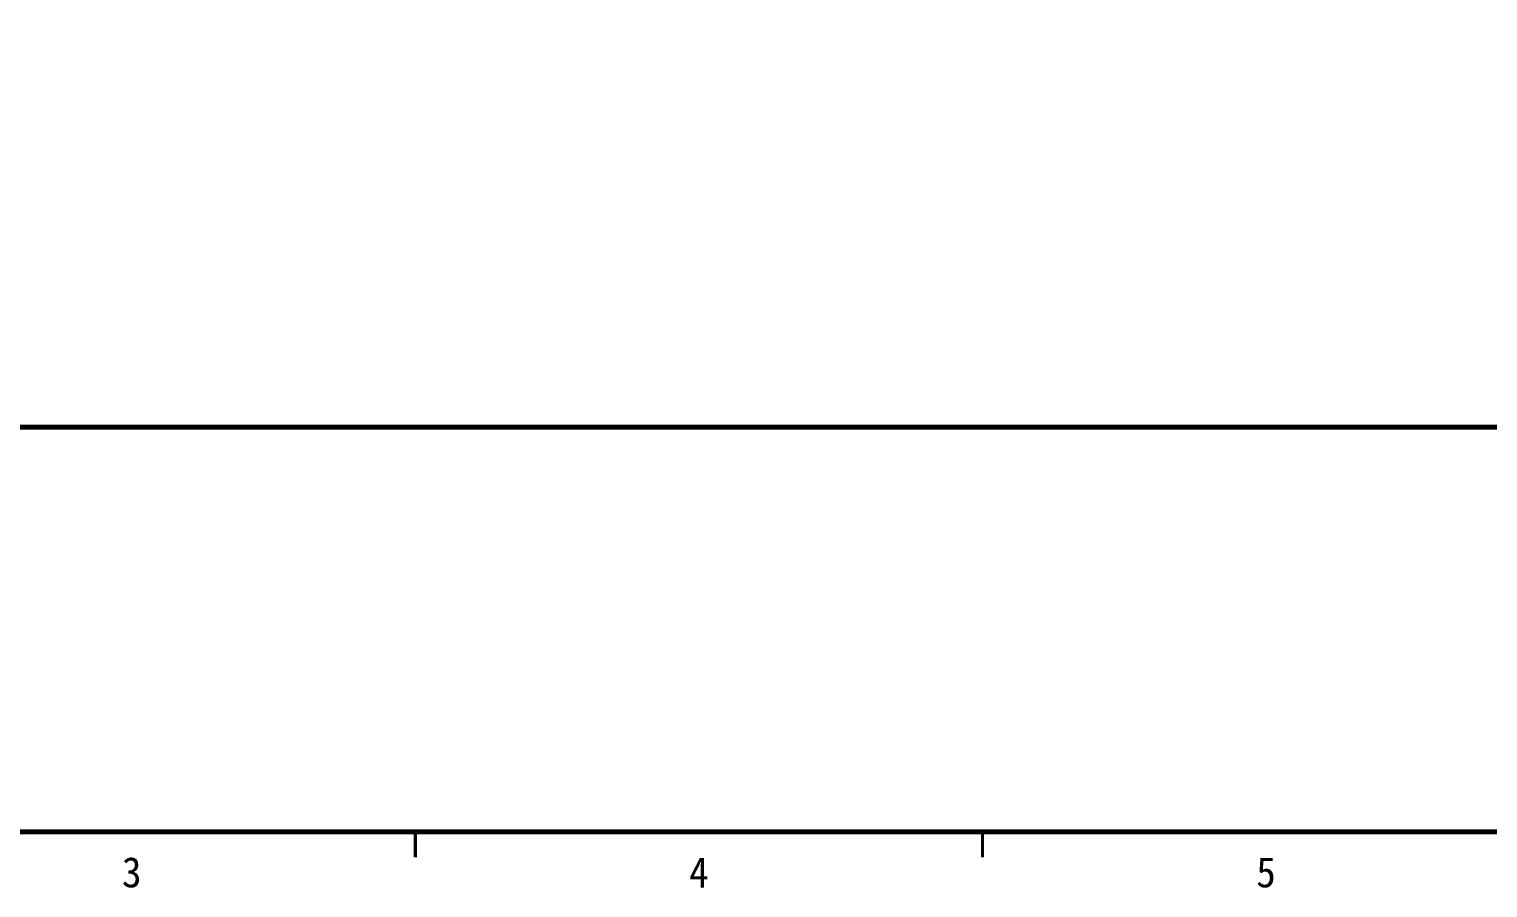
# Model space of a CAD drawing. Extents: x 2 to 587, y 5 to 415.
# Drawn here: x 146.9 to 290.9, y 9.5 to 94.3 of the extents above; entities that cross this region are included whole.
import ezdxf
from ezdxf.enums import TextEntityAlignment as Align

# ---------------------------------------------------------------- set-up
doc = ezdxf.new("R2010")
doc.units = 0
doc.header["$LTSCALE"] = 5
doc.header["$MEASUREMENT"] = 0
doc.layers.get('0').update_dxf_attribs({"linetype": 'CONTINUOUS', "lineweight": 25})
doc.layers.add('4', color=4, linetype='CONTINUOUS', lineweight=18)
for name, color, linetype in [('WJDMS_FRAME', 7, 'CONTINUOUS'), ('문자', 4, 'CONTINUOUS'), ('테두리', 3, 'CONTINUOUS')]:
    doc.layers.add(name, color=color, linetype=linetype)
doc.styles.add('굴림', font='')
doc.styles.add('굴림체', font='')
doc.styles.get('굴림').set_extended_font_data('Gulim')
doc.styles.get('굴림체').set_extended_font_data('GulimChe')

# ---------------------------------------------------------------- blocks, each defined once
blk = doc.blocks.new('WJDMS_A2')
at = {"layer": '테두리'}
for points, const_width in [([(17, 405), (17, 15), (577, 15), (577, 405), (17, 405)], 0.5), ([(17, 55), (577, 55)], 0.5), ([(185, 12.5), (185, 15)], 0.3), ([(241, 12.5), (241, 15)], 0.3)]:
    blk.add_lwpolyline(points, dxfattribs=dict(at, const_width=const_width))
at = {"color": 4, "style": '굴림'}
for tag, height, p in [('DWG_DATE', 2.5, (475, 39.5)), ('DWG_DRAW', 2.5, (475, 32.5)), ('DWG_DESIGNED', 2.5, (475, 25.5)), ('DWG_APPROVED', 2.5, (495, 25.5)), ('DWG_REV', 4, (572.5, 22)), ('DWG_WEIGHT', 2.5, (443, 18.5)), ('DWG_CHECKED', 2.5, (475, 18.5))]:
    blk.add_attdef(tag, text='', height=height, dxfattribs=at).set_placement(p, align=Align.MIDDLE_CENTER)
at = {"layer": '4', "style": '굴림'}
for tag, p in [('DWG_NAME1', (541, 41)), ('DWG_NAME2', (540.3, 32.92))]:
    blk.add_attdef(tag, text='', height=5, dxfattribs=at).set_placement(p, align=Align.MIDDLE_CENTER)
at = {"layer": '문자', "style": '굴림체'}
for s, p in [('3', (157, 11)), ('4', (213, 11)), ('5', (269, 11))]:
    blk.add_text(s, height=3, dxfattribs=at).set_placement(p, align=Align.MIDDLE)
at = {"layer": '문자', "style": '굴림'}
for tag, height, p in [('DWG_CARNAME1', 3, (541, 52.5)), ('DWG_CARNAME2', 3, (540.3, 47.45)), ('SCALE', 2.5, (438, 25.5)), ('DWG_NO', 4, (536.5, 22))]:
    blk.add_attdef(tag, text='', height=height, dxfattribs=at).set_placement(p, align=Align.MIDDLE_CENTER)

msp = doc.modelspace()

# ---------------------------------------------------------------- block references
at = {"layer": 'WJDMS_FRAME'}
msp.add_blockref('WJDMS_A2', (0, 0), dxfattribs=at)

doc.saveas('drawing.dxf')
